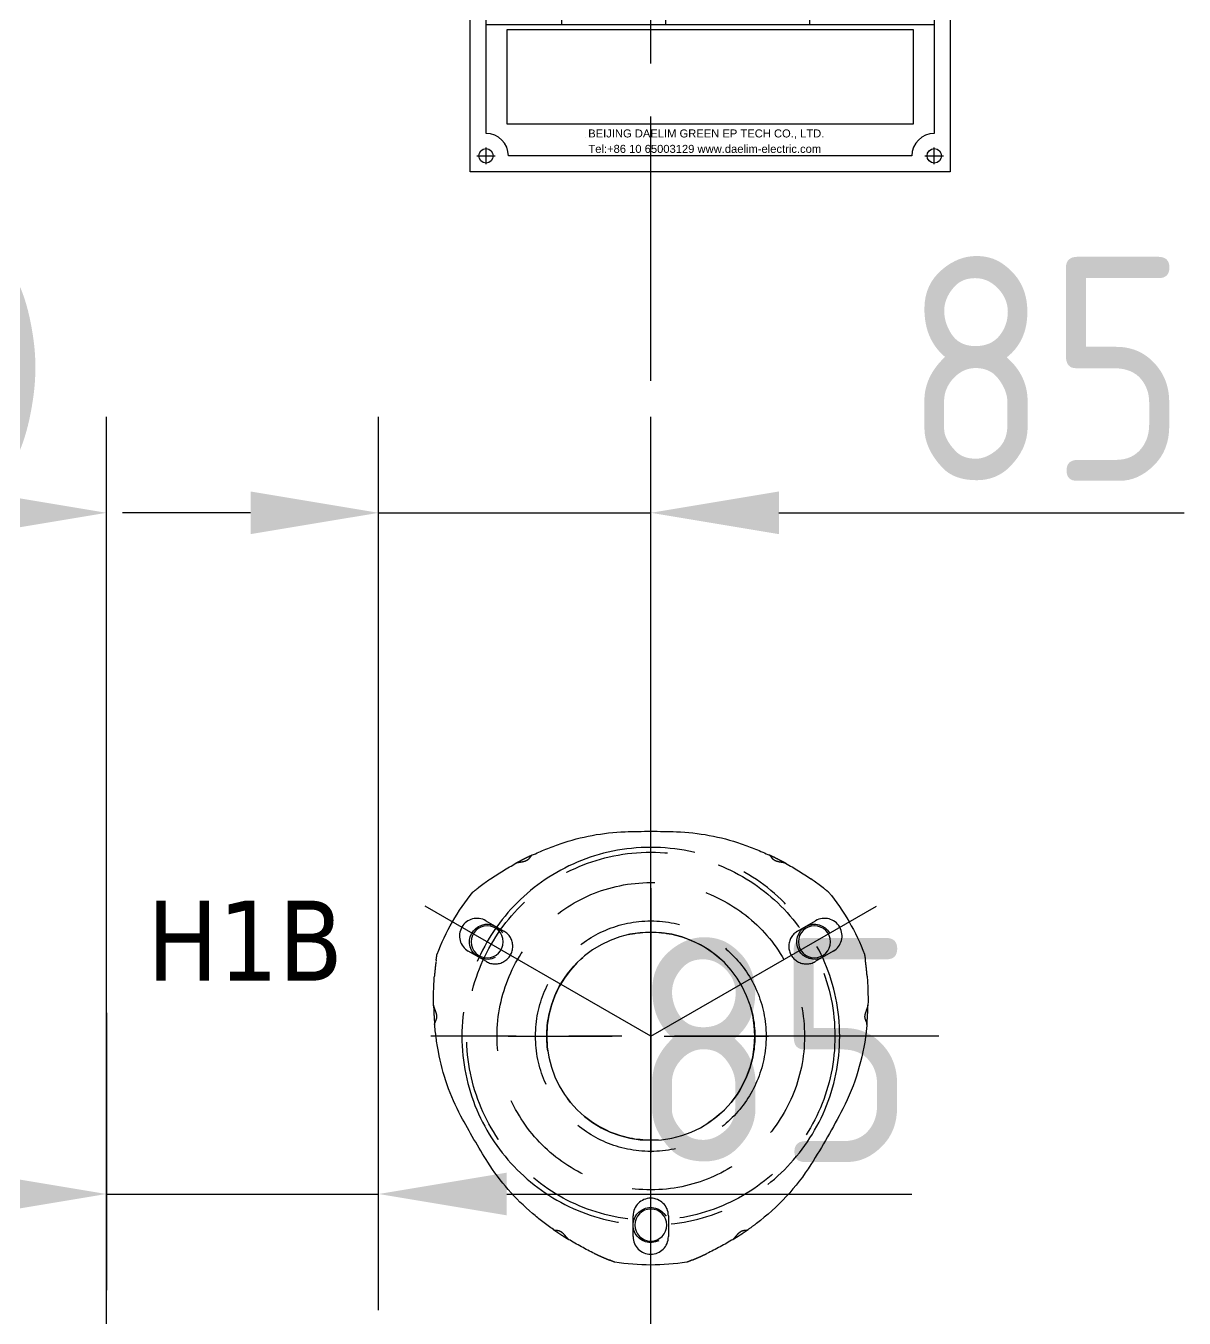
# Model space of a CAD drawing. Header units: millimetres. Extents: x 126854 to 137041, y -144259 to -137812.
# Drawn here: x 128651.5 to 129013.3, y -139458 to -139054.3 of the extents above; entities that cross this region are included whole.
import ezdxf
from ezdxf.enums import TextEntityAlignment as Align

# ---------------------------------------------------------------- set-up
doc = ezdxf.new("R2010")
doc.units = ezdxf.units.MM
doc.header["$LTSCALE"] = 13
for name, pattern in [('CENTER', [50.8, 31.75, -6.35, 6.35, -6.35]), ('CENTERX2', [101.6, 63.5, -12.7, 12.7, -12.7]), ('DASHED', [0.75, 0.5, -0.25])]:
    doc.linetypes.add(name, pattern=pattern)
doc.layers.get('0').update_dxf_attribs({"color": 1, "linetype": 'CENTER'})
for name, color, linetype in [('1', 4, 'Continuous'), ('2', 3, 'Continuous'), ('2细线层', 4, 'Continuous'), ('3中心线层', 1, 'CENTER'), ('4虚线层', 6, 'DASHED'), ('粗实线', 4, 'Continuous')]:
    doc.layers.add(name, color=color, linetype=linetype)
doc.layers.add('标注、文本', color=3, linetype='Continuous', lineweight=25)
doc.styles.add('Arial_txtstyle_2.50_0_0', font='arial.ttf')
doc.styles.add('Note Text (ANSI)', font='arial.ttf')
doc.styles.get("Standard").update_dxf_attribs({"font": 'gbenor.shx', "bigfont": 'gbcbig.shx'})
doc.styles.add('Tahoma$001', font='tahoma.ttf', dxfattribs={"height": 2.159784})
doc.dimstyles.new('1-15', dxfattribs={"dimscale": 20, "dimtxt": 3.5, "dimasz": 2, "dimexe": 1.5, "dimexo": 0.5, "dimgap": 0.5, "dimtad": 1, "dimtoh": 1, "dimdec": 1, "dimdsep": 46, "dimtxsty": 'Standard', "dimcen": 2.5, "dimclrd": 3, "dimclre": 3, "dimclrt": 3, "dimadec": 0, "dimazin": 2, "dimtfac": 1, "dimtdec": 1, "dimtmove": 0, "dimatfit": 2, "dimfxl": 1, "dimarcsym": 0})
picture_1 = doc.add_image_def('image1.png', size_in_pixel=(1204, 281))

# ---------------------------------------------------------------- blocks, each defined once
blk = doc.blocks.new('A$C5DA27A0D')
at = {"layer": '2', "linetype": 'Continuous'}
for p, q in [((102, 152.25), (145, 152.25)), ((102, 145.95), (102, 152.25)), ((145, 145.95), (102, 145.95)), ((102, 139.65), (145, 139.65)), ((145, 133.8), (102, 133.8)), ((102, 133.8), (145, 133.8)), ((27.95, 130.9), (66.65, 130.9)), ((66.65, 130.9), (66.65, 125.05)), ((66.65, 125.05), (27.95, 125.05)), ((27.95, 125.05), (66.65, 125.05)), ((27.95, 122.9), (66.65, 122.9)), ((66.65, 122.9), (66.65, 117.05)), ((102, 122.9), (145, 122.9)), ((66.65, 117.05), (27.95, 117.05)), ((27.95, 117.05), (66.65, 117.05)), ((145, 117.05), (102, 117.05)), ((102, 117.05), (145, 117.05)), ((18.64, 100.48), (25.3, 100.48)), ((18.64, 97.13), (26.54, 97.13)), ((26.54, 97.13), (44.65, 97.13)), ((34.91, 100.48), (82.91, 100.48)), ((54.26, 97.13), (82.91, 97.13)), ((82.91, 100.48), (88.25, 100.48)), ((88.25, 100.48), (82.91, 100.48)), ((82.91, 97.13), (88.25, 97.13)), ((88.25, 97.13), (82.91, 97.13)), ((18.64, 93.66), (26.54, 93.66)), ((26.54, 93.66), (64.45, 93.66)), ((74.06, 93.66), (82.91, 93.66)), ((82.91, 93.66), (88.25, 93.66)), ((88.25, 93.66), (82.91, 93.66)), ((37.76, 72.99), (37.76, 76.79)), ((53.51, 76.79), (57.11, 76.79)), ((57.11, 72.99), (57.11, 76.79))]:
    blk.add_line(p, q, dxfattribs=at)
at = {"layer": '2'}
for p, q in [((102, 139.65), (102, 133.8)), ((27.95, 130.9), (27.95, 125.05)), ((27.95, 122.9), (27.95, 117.05)), ((102, 122.9), (102, 117.05)), ((33.26, 85.34), (32.38, 83.82)), ((52.61, 85.34), (51.73, 83.82)), ((72.41, 85.34), (71.53, 83.82)), ((33.26, 83.35), (33.26, 80.35)), ((52.61, 83.35), (52.61, 80.35)), ((72.41, 83.35), (72.41, 80.35))]:
    blk.add_line(p, q, dxfattribs=at)
at = {"layer": '2', "color": 3}
blk.add_line((76.08, 79.47), (85.85, 79.47), dxfattribs=at)
at = {"layer": '2', "linetype": 'Continuous'}
for points in [[(86.65, 175), (86.65, 164.4)], [(104, 175), (104, 164.4)], [(123.35, 175), (123.35, 164.4)], [(5, 164.4), (145, 164.4), (9.3, 164.4)], [(27.95, 164.4), (27.95, 158.1), (66.65, 158.1), (66.65, 164.4)], [(102, 164.4), (102, 158.1), (145, 158.1)], [(66.65, 152.25), (27.95, 152.25), (27.95, 158.1), (66.65, 158.1), (66.65, 152.25)], [(145, 152.25), (102, 152.25), (102, 158.1), (145, 158.1)], [(108.75, 158.1), (145, 158.1)], [(145, 158.1), (108.75, 158.1)], [(27.95, 145.95), (27.95, 152.25), (66.65, 152.25), (66.65, 145.95), (27.95, 145.95)], [(27.95, 139.65), (27.95, 145.95), (66.65, 145.95), (66.65, 139.65), (27.95, 139.65), (27.95, 133.8)], [(27.95, 139.65), (66.65, 139.65), (66.65, 133.8), (27.95, 133.8)], [(27.95, 133.8), (66.65, 133.8)], [(5, 115.35), (145, 115.35)], [(29.55, 102.75), (29.55, 115.35)], [(54.3, 102.75), (54.3, 115.35)], [(67.8, 115.35), (67.8, 102.75)], [(81.3, 115.35), (81.3, 102.75)], [(94.35, 115.35), (94.35, 102.75)], [(107.85, 115.35), (107.85, 102.75)], [(120.9, 115.35), (120.9, 102.75)], [(29.55, 109.05), (120.9, 109.05)], [(5, 102.75), (145, 102.75)], [(25.66, 97.49), (25.66, 100.12)], [(25.66, 94.02), (25.66, 96.77)], [(25.66, 85.86), (25.66, 93.3)], [(45.01, 94.02), (45.01, 96.77)], [(45.01, 92.56), (45.01, 93.3)], [(64.81, 92.56), (64.81, 93.3)], [(27.56, 89.77), (27.56, 90.22), (28.01, 90.22), (28.46, 90.22), (28.46, 89.77), (28.46, 89.32), (28.01, 89.32), (27.56, 89.32), (27.56, 89.77)], [(33.26, 85.34), (33.26, 89.77)], [(45.01, 85.86), (45.01, 91.84)], [(46.91, 89.77), (46.91, 90.22), (47.36, 90.22), (47.81, 90.22), (47.81, 89.77), (47.81, 89.32), (47.36, 89.32), (46.91, 89.32), (46.91, 89.77)], [(52.61, 88.58), (52.61, 89.77)], [(52.61, 85.34), (52.61, 89.77)], [(64.81, 85.86), (64.81, 91.84)], [(66.71, 89.77), (66.71, 90.22), (67.16, 90.22), (67.61, 90.22), (67.61, 89.77), (67.61, 89.32), (67.16, 89.32), (66.71, 89.32), (66.71, 89.77)], [(72.41, 85.34), (72.41, 89.77)], [(25.21, 85.41), (25.21, 85.86), (25.66, 85.86), (26.11, 85.86), (26.11, 85.41), (26.11, 84.96), (25.66, 84.96), (25.21, 84.96), (25.21, 85.41)], [(30.81, 85.41), (30.81, 85.86), (30.36, 85.86), (29.91, 85.86), (29.91, 85.41), (29.91, 84.96), (30.36, 84.96), (30.81, 84.96), (30.81, 85.41)], [(44.56, 85.41), (44.56, 85.86), (45.01, 85.86), (45.46, 85.86), (45.46, 85.41), (45.46, 84.96), (45.01, 84.96), (44.56, 84.96), (44.56, 85.41)], [(50.16, 85.41), (50.16, 85.86), (49.71, 85.86), (49.26, 85.86), (49.26, 85.41), (49.26, 84.96), (49.71, 84.96), (50.16, 84.96), (50.16, 85.41)], [(64.36, 85.41), (64.36, 85.86), (64.81, 85.86), (65.26, 85.86), (65.26, 85.41), (65.26, 84.96), (64.81, 84.96), (64.36, 84.96), (64.36, 85.41)], [(69.96, 85.41), (69.96, 85.86), (69.51, 85.86), (69.06, 85.86), (69.06, 85.41), (69.06, 84.96), (69.51, 84.96), (69.96, 84.96), (69.96, 85.41)], [(18.41, 79.12), (18.41, 79.57), (17.96, 79.57), (17.51, 79.57), (17.51, 79.12), (17.51, 78.67), (17.96, 78.67), (18.41, 78.67), (18.41, 79.12)], [(17.96, 78.67), (17.96, 72.99)], [(17.96, 78.67), (17.96, 72.99)], [(32.36, 76.79), (17.96, 76.79)], [(32.36, 76.79), (32.36, 76.34), (33.26, 76.34), (33.71, 76.34), (34.16, 76.79)], [(33.26, 72.99), (33.26, 78.35)], [(33.26, 72.99), (33.26, 77.04), (33.26, 72.99)], [(52.16, 76.79), (34.16, 76.79)], [(52.16, 76.79), (52.16, 76.34), (52.61, 76.34), (53.51, 76.34), (53.51, 76.79)], [(52.61, 72.99), (52.61, 78.35)], [(72.41, 72.99), (72.41, 78.35)], [(22.46, 70.74), (21.56, 72.99), (20.21, 70.74), (19.31, 72.99), (17.96, 72.99)], [(20.21, 70.74), (20.21, 72.99)], [(24.26, 72.99), (24.26, 70.74), (23.36, 72.99), (22.46, 70.74), (22.46, 72.99)], [(26.51, 72.99), (26.51, 70.74), (27.86, 72.99), (28.76, 70.74), (28.76, 72.99)], [(29.66, 72.99), (28.76, 70.74)], [(31.01, 70.74), (29.66, 72.99)], [(33.26, 72.99), (31.91, 72.99), (31.01, 70.74), (31.01, 72.99)], [(40.01, 70.74), (38.66, 72.99), (37.76, 72.99)], [(43.16, 72.99), (41.81, 70.74), (40.91, 72.99), (40.01, 70.74), (40.01, 72.99)], [(41.81, 70.74), (41.81, 72.99)], [(43.16, 72.99), (44.06, 70.74)], [(44.06, 70.74), (44.06, 72.99)], [(52.61, 72.99), (51.71, 72.99), (50.36, 70.74), (49.46, 72.99), (48.56, 70.74), (47.21, 72.99), (46.31, 70.74), (46.31, 72.99)], [(48.56, 70.74), (48.56, 72.99)], [(50.36, 70.74), (50.36, 72.99)], [(59.36, 72.99), (59.36, 70.74), (58.46, 72.99), (57.11, 72.99)], [(63.86, 72.99), (63.86, 70.74), (62.51, 72.99), (61.61, 70.74), (60.71, 72.99), (59.36, 70.74)], [(61.61, 70.74), (61.61, 72.99)], [(66.11, 72.99), (66.11, 70.74), (67.01, 72.99), (67.91, 70.74), (67.91, 72.99)], [(69.26, 72.99), (67.91, 70.74)], [(70.16, 72.99), (70.16, 70.74), (69.26, 72.99)], [(70.16, 70.74), (71.06, 72.99), (72.41, 72.99)], [(22.46, 68.49), (21.56, 68.94), (20.66, 69.39), (19.31, 68.94), (18.41, 68.49)], [(27.86, 68.49), (26.96, 68.94), (25.61, 69.39), (24.26, 68.94), (23.36, 68.49)], [(33.26, 68.49), (32.36, 68.94), (31.01, 69.39), (29.66, 68.94), (28.76, 68.49)], [(42.26, 68.49), (41.36, 68.94), (40.01, 69.39), (38.66, 68.94), (37.76, 68.04)], [(47.66, 68.49), (46.31, 68.94), (45.41, 69.39), (44.06, 68.94), (43.16, 68.49)], [(52.61, 68.49), (51.71, 68.94), (50.36, 69.39), (49.46, 68.94), (48.56, 68.49)], [(61.83, 68.57), (60.71, 68.94), (59.81, 69.39), (58.46, 68.94), (57.56, 68.49)], [(67.01, 68.49), (66.11, 68.94), (64.76, 69.39), (63.86, 68.94), (62.73, 68.57)], [(72.41, 68.49), (71.51, 68.94), (70.16, 69.39), (68.81, 68.94), (67.91, 68.49)], [(89.67, 72.64), (89.67, 66.34), (94.96, 63.84)], [(123.72, 72.64), (123.72, 66.34), (129, 63.84)], [(18.41, 68.49), (18.41, 63.99)], [(32.36, 65.79), (18.41, 65.79)], [(22.46, 67.59), (22.46, 68.49)], [(23.36, 67.59), (22.46, 67.59)], [(23.36, 68.49), (23.36, 67.59)], [(27.86, 67.59), (27.86, 68.49)], [(28.76, 67.59), (27.86, 67.59)], [(28.76, 68.49), (28.76, 67.59)], [(32.36, 65.79), (32.36, 65.34), (33.26, 65.34), (33.71, 65.34), (34.16, 65.79)], [(33.26, 63.99), (33.26, 68.49)], [(52.16, 65.79), (34.16, 65.79)], [(37.76, 65.79), (37.76, 68.04)], [(42.26, 67.59), (42.26, 68.49)], [(43.16, 67.59), (42.26, 67.59)], [(43.16, 68.49), (43.16, 67.59)], [(47.66, 67.59), (47.66, 68.49)], [(48.56, 67.59), (47.66, 67.59)], [(48.56, 68.49), (48.56, 67.59)], [(52.16, 65.79), (52.16, 65.34), (52.61, 65.34), (53.51, 65.34), (53.51, 65.79)], [(52.61, 63.99), (52.61, 68.49)], [(52.61, 68.49), (52.61, 68.49)], [(57.56, 65.79), (53.51, 65.79)], [(57.56, 65.79), (57.56, 68.49)], [(61.83, 67.59), (61.83, 68.57)], [(62.73, 67.59), (61.83, 67.59)], [(62.73, 68.57), (62.73, 67.59)], [(67.01, 67.59), (67.01, 68.49)], [(67.91, 67.59), (67.01, 67.59)], [(67.91, 68.49), (67.91, 67.59)], [(72.41, 63.99), (72.41, 68.49)], [(72.41, 68.49), (72.41, 68.49)], [(84.58, 63.28), (89.67, 66.34), (89.67, 66.34)], [(118.63, 63.28), (123.72, 66.34), (123.72, 66.34)], [(18.86, 63.54), (18.86, 63.99), (18.41, 63.99), (17.96, 63.99), (17.96, 63.54), (17.96, 63.09), (18.41, 63.09), (18.86, 63.09), (18.86, 63.54)], [(33.71, 63.54), (33.71, 63.99), (33.26, 63.99), (32.81, 63.99), (32.81, 63.54), (32.81, 63.09), (33.26, 63.09), (33.71, 63.09), (33.71, 63.54)], [(53.06, 63.54), (53.06, 63.99), (52.61, 63.99), (52.16, 63.99), (52.16, 63.54), (52.16, 63.09), (52.61, 63.09), (53.06, 63.09), (53.06, 63.54)], [(72.86, 63.54), (72.86, 63.99), (72.41, 63.99), (71.96, 63.99), (71.96, 63.54), (71.96, 63.09), (72.41, 63.09), (72.86, 63.09), (72.86, 63.54)], [(5, 58.65), (145, 58.65)], [(19.2, 52.35), (19.2, 58.65)], [(61.05, 58.65), (61.05, 52.35)], [(106.05, 58.65), (106.05, 46.05)], [(5, 52.35), (145, 52.35)], [(28.65, 46.05), (28.65, 52.35)], [(61.05, 52.35), (61.05, 46.05)], [(5, 46.05), (145, 46.05)]]:
    blk.add_lwpolyline(points, dxfattribs=at)
at = {"layer": '2'}
for centre, radius in [((19.55, 109.05), 4), ((131.15, 109.05), 4), ((32.26, 83.6), 0.25), ((33.26, 83.6), 0.25), ((51.61, 83.6), 0.25), ((52.61, 83.6), 0.25), ((71.41, 83.6), 0.25), ((72.41, 83.6), 0.25)]:
    blk.add_circle(centre, radius, dxfattribs=at)
for centre, start, end in [((33.26, 78.85), 90, 270), ((33.26, 79.85), 270, 90), ((52.61, 78.85), 90, 270), ((52.61, 79.85), 270, 90), ((72.41, 78.85), 90, 270), ((72.41, 79.85), 270, 90)]:
    blk.add_arc(centre, 0.5, start, end, dxfattribs=at)
at = {"layer": '3中心线层'}
for p, q in [((2.11, 175), (7.89, 175)), ((2.45, 175), (7.55, 175)), ((5.01, 172.43), (5.01, 177.57)), ((142.1, 175), (147.87, 175)), ((142.44, 175), (147.54, 175)), ((145, 172.43), (145, 177.57)), ((2.1, 5), (7.87, 5)), ((2.44, 5), (7.54, 5)), ((5, 2.43), (5, 7.57)), ((142.1, 5), (147.87, 5)), ((142.44, 5), (147.54, 5)), ((145, 2.43), (145, 7.57))]:
    blk.add_line(p, q, dxfattribs=at)
at = {"layer": '4虚线层', "ltscale": 0.5}
blk.add_line((28.01, 87.59), (86, 87.59), dxfattribs=at)
for points in [[(89.67, 66.34), (94.77, 69.4)], [(123.72, 66.34), (128.81, 69.4)]]:
    blk.add_lwpolyline(points, dxfattribs=at)
at = {"layer": '标注、文本'}
for p, q in [((34.55, 97.49), (34.55, 100.12)), ((34.55, 94.02), (34.55, 96.77)), ((34.55, 92.2), (34.55, 93.3)), ((53.9, 94.02), (53.9, 96.77)), ((53.9, 92.2), (53.9, 93.3)), ((73.7, 92.2), (73.7, 93.3)), ((22.41, 83.88), (22.41, 92.2)), ((22.41, 92.2), (34.55, 92.2)), ((33.26, 89.77), (28.46, 89.77)), ((41.76, 83.88), (41.76, 92.2)), ((41.76, 92.2), (53.9, 92.2)), ((52.61, 89.77), (47.81, 89.77)), ((61.56, 83.88), (61.56, 92.2)), ((61.56, 92.2), (73.7, 92.2)), ((72.41, 89.77), (67.61, 89.77)), ((28.01, 87.59), (26.64, 86.56)), ((27.23, 88.67), (28.79, 86.51)), ((30.36, 84.96), (30.36, 83.88)), ((47.36, 87.59), (45.99, 86.56)), ((46.58, 88.67), (48.14, 86.51)), ((49.71, 84.96), (49.71, 83.88)), ((67.16, 87.59), (65.79, 86.56)), ((66.38, 88.67), (67.94, 86.51)), ((69.51, 84.96), (69.51, 83.88)), ((19.16, 81.09), (16.75, 81.09)), ((18.68, 82.08), (17.12, 82.08)), ((18.54, 83.17), (17.37, 83.17)), ((17.96, 79.57), (17.96, 81.09)), ((30.36, 83.88), (22.41, 83.88)), ((49.71, 83.88), (41.76, 83.88)), ((69.51, 83.88), (61.56, 83.88)), ((73.58, 79.47), (76.08, 79.88)), ((76.08, 79.05), (73.58, 79.47)), ((76.08, 79.88), (76.08, 79.05)), ((19.61, 61.9), (17.2, 61.9)), ((19.13, 60.9), (17.57, 60.9)), ((18.41, 63.09), (18.41, 61.9)), ((18.99, 59.82), (17.82, 59.82)), ((36.06, 10.75), (36.06, 10.75)), ((36.06, 10.75), (36.06, 10.75)), ((36.06, 10.75), (36.06, 10.75))]:
    blk.add_line(p, q, dxfattribs=at)
for centre in [(18.28, 100.48), (18.28, 97.13), (25.66, 100.48), (34.55, 100.48), (45.01, 97.13), (53.9, 97.13), (88.61, 100.48), (88.61, 97.13), (18.28, 93.66), (64.81, 93.66), (73.7, 93.66), (88.61, 93.66)]:
    blk.add_circle(centre, 0.362, dxfattribs=at)
for centre in [(25.66, 97.13), (34.55, 97.13), (25.66, 93.66), (34.55, 93.66), (45.01, 93.66), (53.9, 93.66), (45.01, 92.2), (64.81, 92.2)]:
    blk.add_arc(centre, 0.362, 270, 90, dxfattribs=at)
at = {"layer": '粗实线'}
blk.add_lwpolyline([(0, 180), (150, 180), (150, 0), (0, 0)], close=True, dxfattribs=at)
for points in [[(12, 175), (138, 175)], [(5, 12), (5, 168)], [(145, 168), (145, 12)], [(138, 5), (12, 5)]]:
    blk.add_lwpolyline(points, dxfattribs=at)
for centre in [(5, 175), (145, 175), (5, 5), (145, 5)]:
    blk.add_circle(centre, 2.25, dxfattribs=at)
for centre, start, end in [((5, 175), 270, 0), ((145, 175), 180, 270), ((5, 5), 0, 90), ((145, 5), 90, 180)]:
    blk.add_arc(centre, 7, start, end, dxfattribs=at)
at = {"layer": '2', "style": 'Note Text (ANSI)'}
for s, height, p in [('THREE PHASE LOOP PAD MOUNTED TYPE', 2.5, (47.97, 169.65)), ('ONAN', 2.5, (95.22, 169.65)), ('60 Hz', 2.5, (114.41, 169.65)), ('2600', 2.5, (45.48, 160.75)), ('125/30', 2.5, (45.48, 148.6)), ('kV', 2.5, (69.69, 148.6)), ('V', 2.5, (68.81, 142.3)), ('V', 2.5, (68.81, 136.45)), ('Tx', 1.2, (27.96, 91.16)), ('Tx', 1.2, (47.31, 91.16)), ('Tx', 1.2, (67.11, 91.16)), ('A', 1.2, (24.48, 85.51)), ('B', 1.2, (31.55, 85.42)), ('A', 1.2, (43.83, 85.51)), ('B', 1.2, (50.9, 85.42)), ('A', 1.2, (63.63, 85.51)), ('B', 1.2, (70.7, 85.42)), ('E', 1, (20.21, 73.99)), ('C', 1, (22.46, 73.99)), ('A', 1, (24.26, 73.99)), ('B', 1, (26.51, 73.99)), ('D', 1, (28.76, 73.99)), ('F', 1, (31.01, 73.99)), ('E', 1, (40.01, 73.99)), ('C', 1, (42.26, 73.99)), ('A', 1, (44.06, 73.99)), ('B', 1, (46.31, 73.99)), ('D', 1, (48.56, 73.99)), ('F', 1, (50.36, 73.99)), ('E', 1, (59.36, 73.99)), ('C', 1, (61.61, 73.99)), ('A', 1, (63.86, 73.99)), ('B', 1, (66.11, 73.99)), ('D', 1, (67.91, 73.99)), ('F', 1, (70.16, 73.99)), ('H2', 2.5, (89.89, 75.11)), ('x2', 2.5, (123.9, 75.16)), ('H0', 2.5, (98.37, 70.04)), ('x0', 2.5, (131.36, 70.11)), ('x0', 2.5, (14.71, 61.49)), ('x1', 2.5, (33.26, 61.49)), ('x2', 2.5, (52.61, 61.49)), ('x3', 2.5, (72.41, 61.49)), ('H1', 2.5, (84.07, 61.25)), ('x1', 2.5, (118.05, 61.51))]:
    blk.add_text(s, height=height, dxfattribs=at).set_placement(p, align=Align.MIDDLE)
for s, p in [('65℃', (127.49, 168.28)), ('BEIJING DAELIM GREEN EP TECH CO., LTD. ', (36.92, 10.75)), (' Tel:+86 10 65003129 www.daelim-electric.com', (36.01, 5.93))]:
    blk.add_text(s, height=2.5, dxfattribs=at).set_placement(p)
for s, p in [('kVA', (74.06, 159.6)), ('SERIAL NO.', (101, 159.6)), ('IZ AT 85℃', (84.64, 153.75)), ('OIL', (101, 153.75)), ('BIL', (26.95, 147.45)), ('MASS', (101, 147.45)), ('H.V.', (27.12, 141.15)), ('24940GrdY/14400', (60.59, 141.15)), ('<2 PPM PCB', (127.64, 141.15)), ('L.V.', (27.12, 135.3)), ('415GrdY/240', (56.62, 135.3)), ('EFFICIENCY', (101, 135.07)), ('BAYONET', (27.36, 128.45)), ('FUSE', (22.92, 124.95)), ('4000353C16B', (57.8, 126.55)), ('LB', (19.26, 120.45)), ('25kV,200AMP', (58.22, 118.55)), ('LOAD BREAK', (100.75, 120.45)), ('SWITCH', (24.03, 116.95)), ('BUSHING INSERTS', (100.69, 116.95)), ('TAPS POS.', (51.03, 110.55)), ('C', (89.28, 110.55)), ('A', (62.28, 110.55)), ('B', (75.78, 110.55)), ('D', (102.33, 110.55)), ('E', (115.83, 110.55)), ('VOLTS %%%', (49.18, 104.25)), ('105', (63.45, 104.25)), ('102.5', (78.26, 104.25)), ('100', (90.45, 104.25)), ('97.5', (104.35, 104.25)), ('95', (117, 104.25)), ('H1A', (17.4, 99.41)), ('H2A', (17.4, 95.85)), ('H3A', (17.4, 92.09)), ('H0', (16.49, 81.25)), ('H3', (98.95, 59.92)), ('x3', (131.88, 59.99))]:
    blk.add_text(s, height=2.5, dxfattribs=at).set_placement(p, align=Align.RIGHT)
at = {"layer": '2', "linetype": 'Continuous'}
for s, style, p in [('99.37%%%', 'Arial_txtstyle_2.50_0_0', (124.26, 135.3)), ('25kV INSULATION CLASS', 'Arial_txtstyle_2.50_0_0', (144.73, 118.49)), ('H1B', 'Note Text (ANSI)', (96.53, 99.41)), ('H2B', 'Note Text (ANSI)', (96.53, 95.56)), ('H3B', 'Note Text (ANSI)', (96.53, 92.09)), ('BAYONET FUSE', 'Note Text (ANSI)', (113.99, 78.73)), ('P.O.', 'Note Text (ANSI)', (17.8, 54.03)), ('DATE MANUFACTURED', 'Arial_txtstyle_2.50_0_0', (104.01, 54.03)), ('BUILT TO', 'Arial_txtstyle_2.50_0_0', (27.47, 47.73)), ('MANUF.REF.NO.', 'Note Text (ANSI)', (97.91, 47.73))]:
    blk.add_text(s, height=2.5, dxfattribs=dict(at, style=style)).set_placement(p, align=Align.RIGHT)
at = {"layer": '2', "style": 'Note Text (ANSI)', "width": 0.63}
for s, p in [('DE-ENERGIZE TRANSFORMER ', (103.12, 98.25)), ('BEFORE OPERATING TAPCHANGER', (103.12, 93.61))]:
    blk.add_text(s, height=2.5, dxfattribs=at).set_placement(p)
at = {"layer": '2', "linetype": 'Continuous', "insert": (86.83, 89.27), "char_height": 2.5, "width": 885.0061, "attachment_point": 1, "style": 'Note Text (ANSI)'}
blk.add_mtext('4 POS. LB SWITCH', dxfattribs=at)
at = {"layer": '标注、文本'}
image = blk.add_image(picture_1, insert=(11.58, 14.86), size_in_units=(126.84, 29.6), dxfattribs=at)
image.dxf.flags = 7
blk = doc.blocks.new('A$C712F3155')
at = {"layer": '1', "color": 1, "linetype": 'CENTERX2', "lineweight": -3, "ltscale": 0.1}
for p, q in [((90, 0), (90, 156.99)), ((90, 130.33), (90, 35.46)), ((90, 84.09), (19.54, 124.77)), ((90, 84.09), (160.46, 124.77)), ((0, 84.09), (158.71, 84.09))]:
    blk.add_line(p, q, dxfattribs=at)
blk.add_circle((90, 84.09), 59, dxfattribs=at)
at = {"layer": '2细线层'}
for centre in [(38.9, 113.59), (141.1, 113.59), (90, 25.09)]:
    blk.add_circle(centre, 5, dxfattribs=at)
at = {"layer": '标注、文本'}
for centre in [(38.9, 113.59), (141.1, 113.59), (90, 25.09)]:
    blk.add_arc(centre, 5.5, 242.6715, 150, dxfattribs=at)
at = {"layer": '粗实线'}
blk.add_circle((90, 84.09), 32.5, dxfattribs=at)
blk = doc.blocks.new('A$C03F92070')
at = {"layer": '4虚线层', "ltscale": 5}
for p, q in [((67.85, 40.24), (67.85, 116.01)), ((16.36, 107.57), (21.99, 104.32)), ((113.71, 104.32), (119.34, 107.57)), ((16.49, 94.79), (10.86, 98.04)), ((124.84, 98.04), (119.21, 94.79)), ((23.33, 71.49), (112.37, 71.49)), ((62.35, 8.86), (62.35, 15.36)), ((73.35, 15.36), (73.35, 8.86))]:
    blk.add_line(p, q, dxfattribs=at)
for radius in [57.5, 48, 36, 32.5]:
    blk.add_circle((67.85, 71.49), radius, dxfattribs=at)
at = {"layer": '4虚线层', "ltscale": 5, "extrusion": (0, 0, -1)}
for centre, radius, start, end in [((-62.34, 65.41), 70, 71.0219, 87.9453), ((-67.85, -88.03), 223.54, 87.9453, 92.0547), ((-73.35, 65.41), 70, 92.0547, 108.9781), ((-68.85, 46.49), 90, 64.9245, 71.0219), ((-66.85, 46.49), 90, 108.9781, 115.0755), ((-68.85, 46.49), 90, 55.4521, 61.3818), ((-66.85, 46.49), 90, 118.6182, 124.5479), ((-68.85, 46.49), 90, 51.0831, 52.2343), ((-66.85, 46.49), 90, 127.7657, 128.9169), ((-67.85, 71.49), 71.5, 20.9645, 39.0355), ((-67.85, 71.49), 71.5, 140.9645, 159.0355), ((-90, 83.12), 90, 7.7657, 8.9169), ((-45.7, 83.12), 90, 171.0831, 172.2343), ((-90, 83.12), 90, 358.6182, 4.5479), ((-45.7, 83.12), 90, 175.4521, 181.3818), ((-90, 83.12), 90, 349.4672, 355.0755), ((-65.57, 80.82), 70, 186.6023, 207.2178), ((-45.7, 83.12), 90, 184.9245, 186.6023), ((-70.33, 79.46), 70, 331.9245, 349.4672), ((70.97, 151.05), 223.54, 207.2178, 212.3568), ((-205.81, 151.73), 223.54, 327.6503, 331.9245), ((-76.09, 69.57), 70, 310.1708, 327.6503), ((-58.73, 68.87), 70, 212.3568, 233.0262), ((-89, 84.85), 90, 304.9245, 310.1708), ((-46.7, 84.85), 90, 233.0262, 235.0755), ((-89, 84.85), 90, 295.4521, 301.3818), ((-46.7, 84.85), 90, 238.6182, 244.5479), ((-89, 84.85), 90, 291.0831, 292.2343), ((-67.85, 71.49), 71.5, 260.9645, 279.0355), ((-46.7, 84.85), 90, 247.7657, 248.9169)]:
    blk.add_arc(centre, radius, start, end, dxfattribs=at)
at = {"layer": '4虚线层', "ltscale": 5}
for centre, start, end in [((13.61, 102.81), 60, 240), ((122.09, 102.81), 300, 120), ((19.24, 99.56), 240, 60), ((116.46, 99.56), 120, 300), ((67.85, 15.36), 0, 180), ((67.85, 8.86), 180, 0)]:
    blk.add_arc(centre, 5.5, start, end, dxfattribs=at)
for points, knots in [([(30.89, 128.1), (30.89, 128.1), (30.88, 128.1), (30.83, 128.07), (30.76, 128.04), (30.57, 127.95), (30.45, 127.89), (30.18, 127.77), (30.03, 127.69), (29.7, 127.53), (29.52, 127.45), (29.16, 127.27), (28.96, 127.17), (28.58, 126.98), (28.39, 126.89), (27.99, 126.69), (27.8, 126.59), (27.42, 126.39), (27.24, 126.3), (26.87, 126.11), (26.7, 126.02), (26.39, 125.85), (26.24, 125.77), (25.98, 125.63), (25.87, 125.57), (25.69, 125.47), (25.63, 125.44), (25.58, 125.41), (25.57, 125.4), (25.57, 125.4), (25.57, 125.4), (25.57, 125.4)], [0, 0, 0, 0, 0.043819, 0.043819, 0.119878, 0.119878, 0.195937, 0.195937, 0.271996, 0.271996, 0.348055, 0.348055, 0.424114, 0.424114, 0.500173, 0.500173, 0.576231, 0.576231, 0.65229, 0.65229, 0.728349, 0.728349, 0.804408, 0.804408, 0.880467, 0.880467, 0.956526, 0.956526, 0.994556, 0.994556, 1, 1, 1, 1]), ([(30.71, 128.01), (30.65, 127.99), (30.59, 127.94), (30.48, 127.84), (30.42, 127.77), (30.3, 127.62), (30.24, 127.54), (30.11, 127.35), (30.04, 127.25), (29.89, 127.05), (29.81, 126.95), (29.62, 126.74), (29.51, 126.65), (29.29, 126.47), (29.16, 126.4), (28.9, 126.26), (28.77, 126.2), (28.36, 126.06), (28.08, 125.99), (27.53, 125.87), (27.26, 125.83), (26.87, 125.76), (26.75, 125.74), (26.5, 125.7), (26.38, 125.67), (26.05, 125.61), (25.85, 125.56), (25.74, 125.5)], [0, 0, 0, 0, 0.0625, 0.0625, 0.125, 0.125, 0.1875, 0.1875, 0.25, 0.25, 0.3125, 0.3125, 0.375, 0.375, 0.4375, 0.4375, 0.5, 0.5, 0.625, 0.625, 0.75, 0.75, 0.8125, 0.8125, 0.875, 0.875, 1, 1, 1, 1]), ([(110.13, 125.4), (110.13, 125.4), (110.13, 125.4), (110.13, 125.4), (110.12, 125.41), (110.07, 125.44), (110.01, 125.47), (109.83, 125.57), (109.72, 125.63), (109.46, 125.77), (109.31, 125.85), (108.99, 126.02), (108.81, 126.11), (108.45, 126.3), (108.26, 126.4), (107.88, 126.6), (107.68, 126.7), (107.29, 126.9), (107.1, 127), (106.72, 127.18), (106.53, 127.28), (106.16, 127.46), (105.99, 127.54), (105.66, 127.7), (105.51, 127.77), (105.24, 127.9), (105.12, 127.95), (104.94, 128.04), (104.87, 128.07), (104.82, 128.09), (104.81, 128.1), (104.8, 128.1), (104.8, 128.1), (104.8, 128.1)], [0, 0, 0, 0, 0.005743, 0.005743, 0.043766, 0.043766, 0.119813, 0.119813, 0.195859, 0.195859, 0.271906, 0.271906, 0.347952, 0.347952, 0.423999, 0.423999, 0.500046, 0.500046, 0.576092, 0.576092, 0.652139, 0.652139, 0.728185, 0.728185, 0.804232, 0.804232, 0.880279, 0.880279, 0.956325, 0.956325, 0.994349, 0.994349, 1, 1, 1, 1]), ([(109.96, 125.5), (109.9, 125.53), (109.83, 125.55), (109.65, 125.6), (109.54, 125.63), (109.21, 125.7), (108.96, 125.74), (108.44, 125.83), (108.17, 125.87), (107.63, 125.99), (107.34, 126.06), (106.94, 126.2), (106.8, 126.26), (106.54, 126.39), (106.42, 126.47), (106.19, 126.64), (106.08, 126.74), (105.9, 126.94), (105.81, 127.05), (105.66, 127.25), (105.59, 127.35), (105.46, 127.53), (105.39, 127.62), (105.28, 127.77), (105.22, 127.84), (105.11, 127.94), (105.05, 127.99), (104.99, 128.01)], [0, 0, 0, 0, 0.0625, 0.0625, 0.125, 0.125, 0.25, 0.25, 0.375, 0.375, 0.5, 0.5, 0.5625, 0.5625, 0.625, 0.625, 0.6875, 0.6875, 0.75, 0.75, 0.8125, 0.8125, 0.875, 0.875, 0.9375, 0.9375, 1, 1, 1, 1]), ([(13.95, 117.81), (13.92, 117.79), (13.88, 117.76), (13.82, 117.71), (13.77, 117.67), (13.74, 117.65), (13.73, 117.64)], [0, 0, 0, 0, 0.272943, 0.542517, 0.809704, 1, 1, 1, 1]), ([(14.22, 118.02), (14.2, 118), (14.15, 117.96), (14.08, 117.91), (14.01, 117.86), (13.97, 117.82), (13.95, 117.81)], [0, 0, 0, 0, 0.251777, 0.501943, 0.751136, 1, 1, 1, 1]), ([(14.55, 118.27), (14.52, 118.25), (14.46, 118.2), (14.38, 118.14), (14.3, 118.08), (14.25, 118.04), (14.22, 118.02)], [0, 0, 0, 0, 0.251749, 0.501948, 0.751171, 1, 1, 1, 1]), ([(15.74, 119.15), (15.69, 119.12), (15.59, 119.05), (15.45, 118.94), (15.32, 118.84), (15.18, 118.74), (15.05, 118.65), (14.92, 118.55), (14.8, 118.45), (14.67, 118.36), (14.59, 118.3), (14.55, 118.27)], [0, 0, 0, 0, 0.114473, 0.22719, 0.338528, 0.448878, 0.558641, 0.668227, 0.778044, 0.888502, 1, 1, 1, 1]), ([(17.82, 120.63), (17.81, 120.62), (17.74, 120.57), (17.58, 120.46), (17.28, 120.26), (16.94, 120.02), (16.6, 119.78), (16.29, 119.55), (16.01, 119.35), (15.83, 119.22), (15.74, 119.15)], [0, 0, 0, 0, 0.026865, 0.187364, 0.351072, 0.511786, 0.674931, 0.783277, 0.891149, 1, 1, 1, 1]), ([(119.96, 119.15), (119.92, 119.19), (119.82, 119.25), (119.69, 119.35), (119.55, 119.45), (119.41, 119.55), (119.28, 119.65), (119.06, 119.81), (118.76, 120.02), (118.42, 120.26), (118.12, 120.46), (117.96, 120.57), (117.89, 120.62), (117.88, 120.63)], [0, 0, 0, 0, 0.05466, 0.108896, 0.162888, 0.216817, 0.270864, 0.325211, 0.488741, 0.649833, 0.813717, 0.974388, 1, 1, 1, 1]), ([(121.15, 118.27), (121.11, 118.3), (121.03, 118.36), (120.9, 118.45), (120.78, 118.55), (120.65, 118.65), (120.52, 118.74), (120.38, 118.84), (120.25, 118.94), (120.1, 119.05), (120.01, 119.12), (119.96, 119.15)], [0, 0, 0, 0, 0.111498, 0.221956, 0.331773, 0.441359, 0.551122, 0.661472, 0.77281, 0.885527, 1, 1, 1, 1]), ([(121.48, 118.02), (121.45, 118.04), (121.4, 118.08), (121.32, 118.14), (121.23, 118.2), (121.18, 118.25), (121.15, 118.27)], [0, 0, 0, 0, 0.248829, 0.498052, 0.748251, 1, 1, 1, 1]), ([(121.75, 117.81), (121.73, 117.82), (121.69, 117.86), (121.62, 117.91), (121.55, 117.96), (121.5, 118), (121.48, 118.02)], [0, 0, 0, 0, 0.248864, 0.498057, 0.748223, 1, 1, 1, 1]), ([(121.97, 117.64), (121.96, 117.65), (121.93, 117.67), (121.88, 117.71), (121.82, 117.76), (121.78, 117.79), (121.75, 117.81)], [0, 0, 0, 0, 0.190293, 0.457482, 0.727057, 1, 1, 1, 1]), ([(0.69, 94.25), (0.68, 94.21), (0.67, 94.11), (0.65, 93.95), (0.63, 93.8), (0.61, 93.64), (0.59, 93.47), (0.57, 93.31), (0.55, 93.14), (0.53, 92.96), (0.52, 92.85), (0.52, 92.79)], [0, 0, 0, 0, 0.111498, 0.221956, 0.331773, 0.441359, 0.551122, 0.661472, 0.77281, 0.885527, 1, 1, 1, 1]), ([(0.74, 94.67), (0.73, 94.63), (0.73, 94.57), (0.71, 94.47), (0.7, 94.36), (0.69, 94.29), (0.69, 94.25)], [0, 0, 0, 0, 0.248829, 0.498052, 0.748251, 1, 1, 1, 1]), ([(0.82, 95.29), (0.82, 95.27), (0.81, 95.24), (0.81, 95.17), (0.8, 95.1), (0.79, 95.04), (0.78, 95.01)], [0, 0, 0, 0, 0.190297, 0.457484, 0.727058, 1, 1, 1, 1]), ([(134.92, 95.01), (134.91, 95.04), (134.9, 95.1), (134.89, 95.17), (134.89, 95.24), (134.88, 95.27), (134.88, 95.29)], [0, 0, 0, 0, 0.272943, 0.542517, 0.809704, 1, 1, 1, 1]), ([(134.96, 94.67), (134.96, 94.7), (134.95, 94.76), (134.94, 94.85), (134.93, 94.93), (134.92, 94.98), (134.92, 95.01)], [0, 0, 0, 0, 0.251777, 0.501943, 0.751136, 1, 1, 1, 1]), ([(135.01, 94.25), (135.01, 94.29), (135, 94.36), (134.99, 94.47), (134.97, 94.57), (134.96, 94.63), (134.96, 94.67)], [0, 0, 0, 0, 0.251749, 0.501948, 0.751171, 1, 1, 1, 1]), ([(135.18, 92.79), (135.18, 92.85), (135.16, 92.96), (135.15, 93.14), (135.13, 93.31), (135.11, 93.47), (135.09, 93.64), (135.07, 93.8), (135.05, 93.95), (135.03, 94.11), (135.02, 94.21), (135.01, 94.25)], [0, 0, 0, 0, 0.114473, 0.22719, 0.338528, 0.448878, 0.558641, 0.668227, 0.778044, 0.888502, 1, 1, 1, 1]), ([(0.52, 92.79), (0.51, 92.73), (0.5, 92.62), (0.48, 92.45), (0.46, 92.28), (0.45, 92.11), (0.43, 91.95), (0.4, 91.68), (0.37, 91.32), (0.33, 90.9), (0.3, 90.54), (0.29, 90.34), (0.28, 90.26), (0.28, 90.25)], [0, 0, 0, 0, 0.05466, 0.108897, 0.162889, 0.216817, 0.270864, 0.325211, 0.488741, 0.649833, 0.813717, 0.974388, 1, 1, 1, 1]), ([(135.42, 90.25), (135.42, 90.26), (135.41, 90.34), (135.4, 90.54), (135.37, 90.9), (135.33, 91.31), (135.29, 91.73), (135.25, 92.11), (135.22, 92.45), (135.2, 92.67), (135.18, 92.79)], [0, 0, 0, 0, 0.026865, 0.187364, 0.351073, 0.511786, 0.674931, 0.783277, 0.891149, 1, 1, 1, 1]), ([(0.02, 81.15), (0.02, 81.15), (0.02, 81.15), (0.02, 81.15), (0.02, 81.14), (0.02, 81.08), (0.02, 81.01), (0.02, 80.81), (0.03, 80.68), (0.04, 80.38), (0.04, 80.21), (0.05, 79.85), (0.06, 79.65), (0.08, 79.24), (0.09, 79.03), (0.11, 78.6), (0.12, 78.38), (0.14, 77.94), (0.16, 77.72), (0.18, 77.3), (0.2, 77.09), (0.23, 76.68), (0.24, 76.49), (0.27, 76.13), (0.28, 75.96), (0.3, 75.67), (0.32, 75.54), (0.33, 75.33), (0.34, 75.26), (0.34, 75.2), (0.35, 75.19), (0.35, 75.19), (0.35, 75.19), (0.35, 75.19)], [0, 0, 0, 0, 0.005743, 0.005743, 0.043766, 0.043766, 0.119813, 0.119813, 0.195859, 0.195859, 0.271906, 0.271906, 0.347952, 0.347952, 0.423999, 0.423999, 0.500046, 0.500046, 0.576092, 0.576092, 0.652139, 0.652139, 0.728185, 0.728185, 0.804232, 0.804232, 0.880279, 0.880279, 0.956325, 0.956325, 0.994349, 0.994349, 1, 1, 1, 1]), ([(0.02, 80.95), (0.02, 80.89), (0.04, 80.81), (0.08, 80.63), (0.12, 80.53), (0.22, 80.21), (0.31, 79.97), (0.5, 79.47), (0.59, 79.22), (0.76, 78.69), (0.85, 78.41), (0.92, 77.98), (0.94, 77.84), (0.96, 77.55), (0.95, 77.4), (0.91, 77.12), (0.88, 76.97), (0.8, 76.71), (0.75, 76.59), (0.65, 76.35), (0.6, 76.24), (0.51, 76.03), (0.47, 75.94), (0.39, 75.76), (0.37, 75.68), (0.33, 75.53), (0.32, 75.46), (0.33, 75.4)], [0, 0, 0, 0, 0.0625, 0.0625, 0.125, 0.125, 0.25, 0.25, 0.375, 0.375, 0.5, 0.5, 0.5625, 0.5625, 0.625, 0.625, 0.6875, 0.6875, 0.75, 0.75, 0.8125, 0.8125, 0.875, 0.875, 0.9375, 0.9375, 1, 1, 1, 1]), ([(135.37, 75.4), (135.38, 75.46), (135.37, 75.53), (135.33, 75.68), (135.31, 75.76), (135.23, 75.94), (135.19, 76.03), (135.1, 76.24), (135.04, 76.35), (134.95, 76.58), (134.9, 76.71), (134.82, 76.97), (134.79, 77.11), (134.75, 77.4), (134.74, 77.54), (134.76, 77.83), (134.78, 77.98), (134.85, 78.4), (134.93, 78.68), (135.11, 79.21), (135.2, 79.47), (135.34, 79.84), (135.38, 79.96), (135.47, 80.2), (135.51, 80.31), (135.62, 80.63), (135.68, 80.83), (135.68, 80.95)], [0, 0, 0, 0, 0.0625, 0.0625, 0.125, 0.125, 0.1875, 0.1875, 0.25, 0.25, 0.3125, 0.3125, 0.375, 0.375, 0.4375, 0.4375, 0.5, 0.5, 0.625, 0.625, 0.75, 0.75, 0.8125, 0.8125, 0.875, 0.875, 1, 1, 1, 1]), ([(135.35, 75.19), (135.35, 75.19), (135.35, 75.2), (135.36, 75.26), (135.37, 75.34), (135.38, 75.54), (135.4, 75.67), (135.42, 75.97), (135.43, 76.14), (135.46, 76.51), (135.48, 76.7), (135.5, 77.11), (135.52, 77.32), (135.54, 77.75), (135.56, 77.97), (135.58, 78.41), (135.59, 78.62), (135.61, 79.05), (135.62, 79.26), (135.64, 79.67), (135.65, 79.86), (135.66, 80.22), (135.66, 80.39), (135.67, 80.68), (135.67, 80.81), (135.68, 81.01), (135.68, 81.08), (135.68, 81.14), (135.68, 81.15), (135.68, 81.15), (135.68, 81.15), (135.68, 81.15)], [0, 0, 0, 0, 0.043819, 0.043819, 0.119878, 0.119878, 0.195937, 0.195937, 0.271996, 0.271996, 0.348055, 0.348055, 0.424114, 0.424114, 0.500173, 0.500173, 0.576232, 0.576232, 0.65229, 0.65229, 0.728349, 0.728349, 0.804408, 0.804408, 0.880467, 0.880467, 0.956526, 0.956526, 0.994556, 0.994556, 1, 1, 1, 1]), ([(37.3, 11.18), (37.3, 11.18), (37.31, 11.17), (37.36, 11.14), (37.42, 11.09), (37.59, 10.98), (37.7, 10.9), (37.95, 10.73), (38.09, 10.63), (38.39, 10.43), (38.55, 10.32), (38.89, 10.09), (39.07, 9.97), (39.42, 9.73), (39.61, 9.61), (39.98, 9.37), (40.16, 9.26), (40.51, 9.03), (40.69, 8.91), (41.04, 8.69), (41.2, 8.59), (41.51, 8.4), (41.65, 8.31), (41.9, 8.16), (42.01, 8.09), (42.18, 7.99), (42.24, 7.95), (42.29, 7.92), (42.3, 7.91), (42.3, 7.91), (42.3, 7.91), (42.3, 7.91)], [0, 0, 0, 0, 0.043819, 0.043819, 0.119878, 0.119878, 0.195937, 0.195937, 0.271996, 0.271996, 0.348055, 0.348055, 0.424114, 0.424114, 0.500173, 0.500173, 0.576231, 0.576231, 0.65229, 0.65229, 0.728349, 0.728349, 0.804408, 0.804408, 0.880467, 0.880467, 0.956526, 0.956526, 0.994556, 0.994556, 1, 1, 1, 1]), ([(37.47, 11.06), (37.52, 11.02), (37.59, 11), (37.73, 10.95), (37.82, 10.93), (38.01, 10.91), (38.11, 10.9), (38.34, 10.88), (38.46, 10.87), (38.71, 10.83), (38.85, 10.81), (39.11, 10.75), (39.25, 10.71), (39.52, 10.6), (39.64, 10.53), (39.89, 10.37), (40.01, 10.29), (40.34, 10.01), (40.54, 9.8), (40.91, 9.38), (41.09, 9.17), (41.34, 8.87), (41.42, 8.77), (41.58, 8.58), (41.66, 8.48), (41.88, 8.23), (42.02, 8.08), (42.13, 8.02)], [0, 0, 0, 0, 0.0625, 0.0625, 0.125, 0.125, 0.1875, 0.1875, 0.25, 0.25, 0.3125, 0.3125, 0.375, 0.375, 0.4375, 0.4375, 0.5, 0.5, 0.625, 0.625, 0.75, 0.75, 0.8125, 0.8125, 0.875, 0.875, 1, 1, 1, 1]), ([(93.4, 7.91), (93.4, 7.91), (93.4, 7.91), (93.4, 7.91), (93.41, 7.92), (93.46, 7.95), (93.52, 7.99), (93.69, 8.09), (93.8, 8.16), (94.06, 8.32), (94.2, 8.4), (94.51, 8.6), (94.68, 8.7), (95.02, 8.92), (95.2, 9.04), (95.56, 9.27), (95.75, 9.39), (96.12, 9.63), (96.3, 9.75), (96.65, 9.98), (96.83, 10.1), (97.16, 10.33), (97.32, 10.43), (97.62, 10.64), (97.76, 10.73), (98.01, 10.9), (98.11, 10.98), (98.28, 11.1), (98.34, 11.14), (98.39, 11.17), (98.4, 11.18), (98.4, 11.18), (98.4, 11.18), (98.4, 11.18)], [0, 0, 0, 0, 0.005743, 0.005743, 0.043766, 0.043766, 0.119813, 0.119813, 0.195859, 0.195859, 0.271906, 0.271906, 0.347952, 0.347952, 0.423999, 0.423999, 0.500046, 0.500046, 0.576092, 0.576092, 0.652139, 0.652139, 0.728185, 0.728185, 0.804232, 0.804232, 0.880279, 0.880279, 0.956325, 0.956325, 0.994349, 0.994349, 1, 1, 1, 1]), ([(93.57, 8.02), (93.62, 8.05), (93.68, 8.1), (93.82, 8.23), (93.89, 8.31), (94.11, 8.56), (94.27, 8.76), (94.61, 9.17), (94.79, 9.38), (95.16, 9.79), (95.36, 10), (95.69, 10.28), (95.8, 10.37), (96.05, 10.53), (96.18, 10.6), (96.44, 10.71), (96.58, 10.75), (96.85, 10.81), (96.98, 10.83), (97.24, 10.87), (97.36, 10.88), (97.58, 10.9), (97.69, 10.91), (97.88, 10.93), (97.96, 10.95), (98.11, 11), (98.18, 11.02), (98.23, 11.06)], [0, 0, 0, 0, 0.0625, 0.0625, 0.125, 0.125, 0.25, 0.25, 0.375, 0.375, 0.5, 0.5, 0.5625, 0.5625, 0.625, 0.625, 0.6875, 0.6875, 0.75, 0.75, 0.8125, 0.8125, 0.875, 0.875, 0.9375, 0.9375, 1, 1, 1, 1]), ([(50.31, 3.59), (50.32, 3.59), (50.4, 3.55), (50.57, 3.46), (50.9, 3.31), (51.28, 3.14), (51.66, 2.96), (52.01, 2.8), (52.32, 2.67), (52.52, 2.57), (52.63, 2.53)], [0, 0, 0, 0, 0.026866, 0.187364, 0.351073, 0.511786, 0.674931, 0.783277, 0.891149, 1, 1, 1, 1]), ([(52.63, 2.53), (52.68, 2.5), (52.79, 2.46), (52.95, 2.39), (53.11, 2.32), (53.26, 2.25), (53.41, 2.19), (53.56, 2.12), (53.7, 2.06), (53.85, 2), (53.94, 1.96), (53.98, 1.94)], [0, 0, 0, 0, 0.114473, 0.22719, 0.338528, 0.448878, 0.558641, 0.668227, 0.778044, 0.888502, 1, 1, 1, 1]), ([(53.98, 1.94), (54.02, 1.93), (54.09, 1.9), (54.18, 1.86), (54.28, 1.82), (54.34, 1.79), (54.37, 1.78)], [0, 0, 0, 0, 0.251749, 0.501948, 0.751171, 1, 1, 1, 1]), ([(54.37, 1.78), (54.4, 1.77), (54.45, 1.74), (54.54, 1.71), (54.61, 1.68), (54.66, 1.66), (54.69, 1.65)], [0, 0, 0, 0, 0.251777, 0.501943, 0.751136, 1, 1, 1, 1]), ([(54.69, 1.65), (54.71, 1.64), (54.77, 1.61), (54.84, 1.58), (54.9, 1.56), (54.93, 1.55), (54.94, 1.54)], [0, 0, 0, 0, 0.272943, 0.542518, 0.809705, 1, 1, 1, 1]), ([(80.76, 1.54), (80.77, 1.55), (80.8, 1.56), (80.86, 1.58), (80.93, 1.61), (80.99, 1.64), (81.01, 1.65)], [0, 0, 0, 0, 0.190295, 0.457482, 0.727057, 1, 1, 1, 1]), ([(81.01, 1.65), (81.04, 1.66), (81.08, 1.68), (81.16, 1.71), (81.25, 1.74), (81.3, 1.77), (81.33, 1.78)], [0, 0, 0, 0, 0.248864, 0.498057, 0.748223, 1, 1, 1, 1]), ([(81.33, 1.78), (81.36, 1.79), (81.42, 1.82), (81.52, 1.86), (81.61, 1.9), (81.68, 1.93), (81.72, 1.94)], [0, 0, 0, 0, 0.248829, 0.498052, 0.748251, 1, 1, 1, 1]), ([(81.72, 1.94), (81.76, 1.96), (81.85, 2), (82, 2.06), (82.14, 2.12), (82.29, 2.19), (82.44, 2.25), (82.59, 2.32), (82.75, 2.39), (82.91, 2.46), (83.02, 2.5), (83.07, 2.53)], [0, 0, 0, 0, 0.111498, 0.221956, 0.331773, 0.441359, 0.551122, 0.661472, 0.77281, 0.885527, 1, 1, 1, 1]), ([(83.07, 2.53), (83.12, 2.55), (83.23, 2.6), (83.38, 2.67), (83.54, 2.73), (83.69, 2.8), (83.84, 2.87), (84.09, 2.98), (84.42, 3.14), (84.8, 3.31), (85.13, 3.46), (85.3, 3.55), (85.38, 3.58), (85.39, 3.59)], [0, 0, 0, 0, 0.05466, 0.108897, 0.162889, 0.216817, 0.270864, 0.325211, 0.488741, 0.649834, 0.813718, 0.974389, 1, 1, 1, 1])]:
    blk.add_open_spline(points, degree=3, knots=knots, dxfattribs=at)
blk.add_open_spline([(0.82, 95.28), (0.81, 95.2), (0.82, 95.09), (0.84, 94.95)], degree=3, dxfattribs=at)
blk = doc.blocks.new('*D127')
at = {"layer": 'Defpoints', "color": 0, "lineweight": 30}
for p in [(134963.88, -136315.16), (134813.88, -136448.18), (134963.88, -136735.78)]:
    blk.add_point(p, dxfattribs=at)
at = {"layer": '标注、文本', "color": 3, "lineweight": -2}
for p, q in [((134813.88, -136438.18), (134813.88, -136285.16)), ((134963.88, -136725.78), (134963.88, -136285.16)), ((134853.88, -136315.16), (134923.88, -136315.16))]:
    blk.add_line(p, q, dxfattribs=at)
at = {"layer": '标注、文本', "color": 3, "lineweight": 30}
for points in [[(134853.88, -136308.49), (134853.88, -136321.82), (134813.88, -136315.16)], [(134923.88, -136308.49), (134923.88, -136321.82), (134963.88, -136315.16)]]:
    blk.add_solid(points, dxfattribs=at)
at = {"layer": '标注、文本', "color": 3, "insert": (134888.88, -136270.16), "char_height": 70, "attachment_point": 5}
blk.add_mtext('150', dxfattribs=at)
blk = doc.blocks.new('*D128')
at = {"layer": 'Defpoints', "color": 0, "lineweight": 30}
for p in [(134963.88, -136461.34), (135048.88, -136527.99), (135048.88, -136574.24)]:
    blk.add_point(p, dxfattribs=at)
at = {"layer": '标注、文本', "color": 3, "lineweight": -2}
for p, q in [((134963.88, -136471.34), (134963.88, -136557.99)), ((135048.88, -136564.24), (135048.88, -136497.99)), ((134923.88, -136527.99), (134883.88, -136527.99)), ((134963.88, -136527.99), (135048.88, -136527.99)), ((135088.88, -136527.99), (135215.46, -136527.99))]:
    blk.add_line(p, q, dxfattribs=at)
at = {"layer": '标注、文本', "color": 3, "lineweight": 30}
for points in [[(134923.88, -136521.32), (134923.88, -136534.65), (134963.88, -136527.99)], [(135088.88, -136521.32), (135088.88, -136534.65), (135048.88, -136527.99)]]:
    blk.add_solid(points, dxfattribs=at)
at = {"layer": '标注、文本', "color": 3, "insert": (135172.17, -136482.99), "char_height": 70, "attachment_point": 5}
blk.add_mtext('85', dxfattribs=at)
blk = doc.blocks.new('*D129')
at = {"layer": 'Defpoints', "color": 0, "lineweight": 30}
for p in [(135133.88, -136315.16), (135133.88, -136405.78), (135048.88, -136512.99)]:
    blk.add_point(p, dxfattribs=at)
at = {"layer": '标注、文本', "color": 3, "lineweight": -2}
for p, q in [((135048.88, -136502.99), (135048.88, -136285.16)), ((135133.88, -136395.78), (135133.88, -136285.16)), ((135008.88, -136315.16), (134968.88, -136315.16)), ((135048.88, -136315.16), (135133.88, -136315.16)), ((135173.88, -136315.16), (135300.46, -136315.16))]:
    blk.add_line(p, q, dxfattribs=at)
at = {"layer": '标注、文本', "color": 3, "lineweight": 30}
for points in [[(135008.88, -136308.49), (135008.88, -136321.82), (135048.88, -136315.16)], [(135173.88, -136308.49), (135173.88, -136321.82), (135133.88, -136315.16)]]:
    blk.add_solid(points, dxfattribs=at)
at = {"layer": '标注、文本', "color": 3, "insert": (135257.17, -136270.16), "char_height": 70, "attachment_point": 5}
blk.add_mtext('85', dxfattribs=at)
blk = doc.blocks.new('A$C18BE6784')
at = {"layer": '标注、文本', "xscale": -1}
blk.add_blockref('A$C712F3155', (905.5, 373.32), dxfattribs=at)
at = {"layer": '标注、文本'}
blk.add_blockref('A$C03F92070', (747.65, 385.93), dxfattribs=at)
at = {"layer": '标注、文本', "style": 'Tahoma$001'}
blk.add_text('H1B', height=25, dxfattribs=at).set_placement((658.22, 474.76))
at = {"layer": '标注、文本'}
for base, p1, p2, picture, middle in [((645.5, 620.94), (495.5, 487.92), (645.5, 200.32), '*D127', (570.5, 665.94)), ((815.5, 620.94), (730.5, 423.11), (815.5, 530.32), '*D129', (938.79, 665.94)), ((730.5, 408.11), (645.5, 474.75), (730.5, 361.86), '*D128', (853.79, 453.11))]:
    dim = blk.add_linear_dim(base=base, p1=p1, p2=p2, dimstyle='1-15', dxfattribs=at)
    dim.commit()
    dim.dimension.update_dxf_attribs({"geometry": picture, "text_midpoint": middle, "insert": (-134318.38, 136936.1)})

msp = doc.modelspace()

# ---------------------------------------------------------------- linework, layer by layer
at = {"layer": '1', "color": 1, "linetype": 'CENTERX2', "lineweight": -3, "ltscale": 0.1}
msp.add_line((128846.69, -140485.948), (128846.69, -138635.948), dxfattribs=at)

# ---------------------------------------------------------------- block references
at = {"color": 7, "linetype": 'ByBlock', "lineweight": 30}
msp.add_blockref('A$C18BE6784', (128031.19, -139827.364), dxfattribs=at)
at = {"layer": '标注、文本'}
msp.add_blockref('A$C5DA27A0D', (128790.229, -139099.893), dxfattribs=at)

doc.saveas('drawing.dxf')
